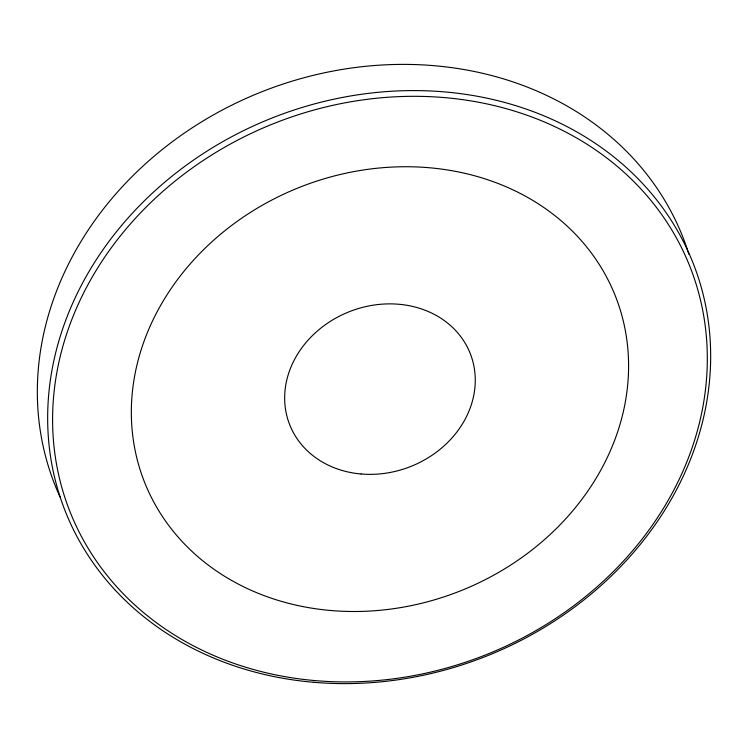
<?xml version="1.0" encoding="UTF-8"?>
<svg xmlns="http://www.w3.org/2000/svg" width="748" height="748" viewBox="0 0 748 748"><rect width="100%" height="100%" fill="white"/><g stroke="black" fill="none" stroke-linecap="round" stroke-linejoin="round"><path stroke-width="1.12" d="M60.111 497.102A337.535 289.626 -21.5 0 1 262.782 91.387A337.535 289.626 -21.5 0 1 687.571 250.122M687.917 251.16A337.535 289.626 -21.5 0 1 688.917 254.292M330.597 610.49A253.151 217.219 -21.5 0 0 615.669 296.778A253.151 217.219 -21.5 0 0 193.601 260.089A253.151 217.219 -21.5 0 0 330.597 610.49M313.356 682.27A337.535 289.626 -21.5 0 0 693.443 263.988A337.535 289.626 -21.5 0 0 130.685 215.059A337.535 289.626 -21.5 0 0 313.356 682.27M361.041 473.98A97.044 83.271 -21.5 0 0 470.314 353.72A97.044 83.271 -21.5 0 0 308.522 339.657A97.044 83.271 -21.5 0 0 361.041 473.98M314.973 680.596A333.318 286.007 -21.5 0 0 690.311 267.541A333.318 286.007 -21.5 0 0 134.584 219.229A333.318 286.007 -21.5 0 0 314.973 680.596"/></g></svg>
